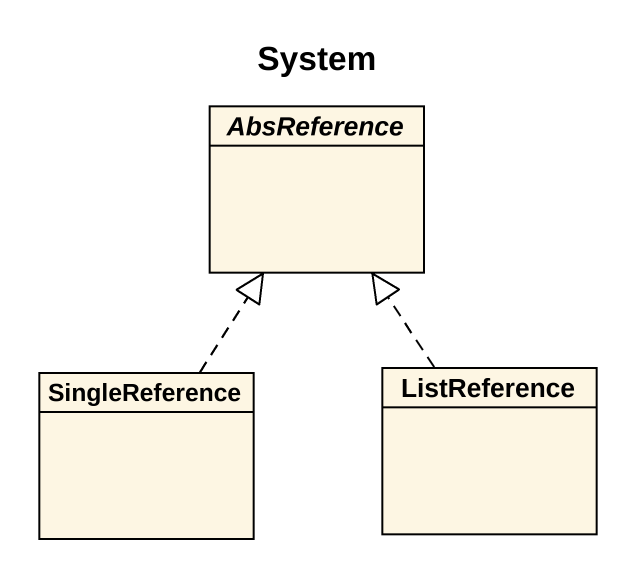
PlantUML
@startuml
title System
hide circle
hide empty members
abstract class AbsReference
class SingleReference
class ListReference
SingleReference .up.|> AbsReference
ListReference .up.|> AbsReference
@enduml
